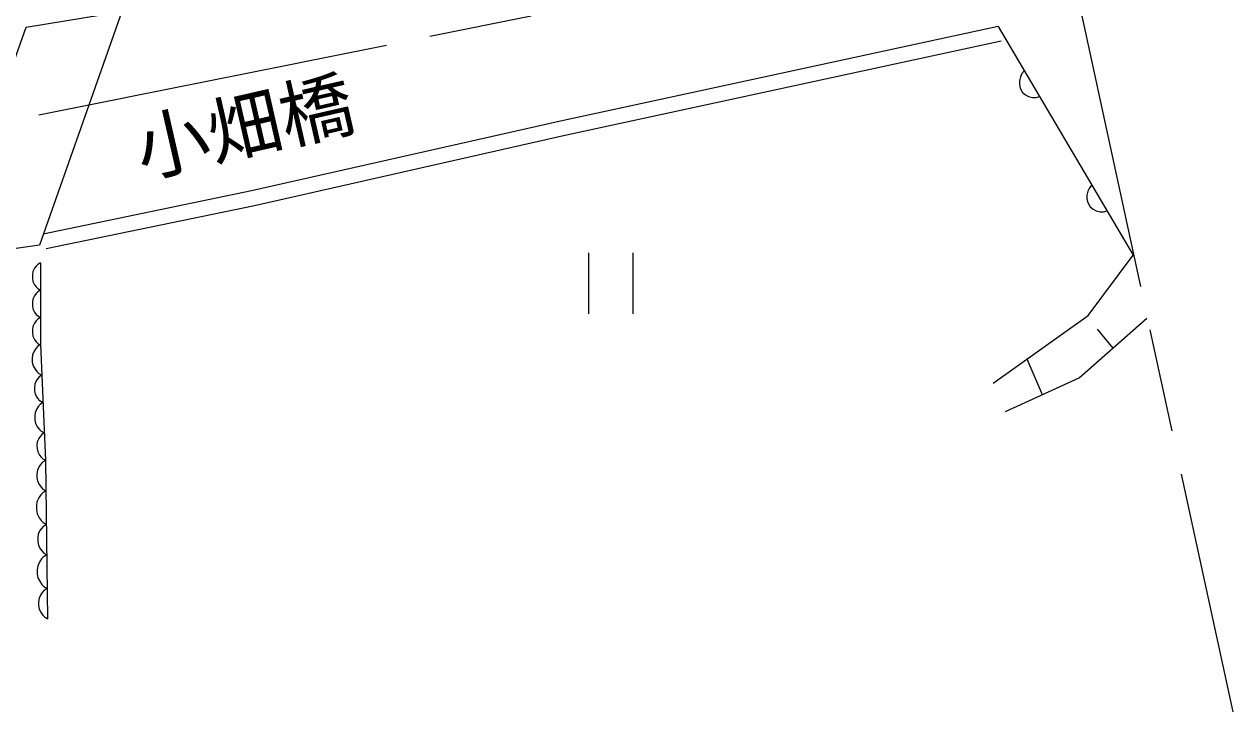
# Model space of a CAD drawing. Units: millimetres, scale not verified. Extents: x 40000 to 680000, y 20000 to 380000.
# Drawn here: x 529116 to 570028, y 266416 to 289678 of the extents above; entities that cross this region are included whole.
import ezdxf
from ezdxf.enums import TextEntityAlignment as Align

# ---------------------------------------------------------------- set-up
doc = ezdxf.new("R2010")
doc.units = ezdxf.units.MM
doc.header["$LTSCALE"] = 1000
doc.linetypes.add('CHAIN', pattern=[18.5, 12, -1.5, 3.5, -1.5])
for name, color, linetype, lineweight in [('M-BGD', 7, 'Continuous', 13), ('M-BMK', 2, 'CHAIN', 13), ('M-STR-HTXT', 7, 'Continuous', 13), ('M-STR-STR1', 1, 'Continuous', 13)]:
    doc.layers.add(name, color=color, linetype=linetype, lineweight=lineweight)
doc.styles.add('ＭＳ ゴシック', font='')
doc.styles.get('ＭＳ ゴシック').set_extended_font_data('MS Gothic')

msp = doc.modelspace()

# ---------------------------------------------------------------- linework, layer by layer
at = {"layer": 'M-BGD'}
for p, q in [((529185, 289581), (532420, 290107)), ((562089, 289604), (547268, 286402)), ((562089, 289604), (566659, 281864)), ((562191, 289099), (547375, 285899)), ((562971, 288109), (562890, 288009)), ((562836, 287903), (562802, 287761)), ((562802, 287761), (562803, 287641)), ((562803, 287641), (562831, 287514)), ((562890, 288009), (562836, 287903)), ((562831, 287514), (562914, 287373)), ((562914, 287373), (563011, 287289)), ((563011, 287289), (563114, 287233)), ((563114, 287233), (563251, 287199)), ((563368, 287200), (563491, 287229)), ((563251, 287199), (563368, 287200)), ((547268, 286402), (536807, 284043)), ((547375, 285899), (536910, 283539)), ((536807, 284043), (529764, 282579)), ((565121, 284033), (565087, 283891)), ((565175, 284139), (565121, 284033)), ((565256, 284239), (565175, 284139)), ((536910, 283539), (529863, 282074)), ((565087, 283891), (565088, 283771)), ((565088, 283771), (565116, 283644)), ((565116, 283644), (565199, 283504)), ((565199, 283504), (565296, 283419)), ((565296, 283419), (565399, 283363)), ((565399, 283363), (565536, 283329)), ((565536, 283329), (565653, 283330)), ((565653, 283330), (565776, 283359)), ((529631, 282200), (526388, 281732)), ((548213, 281941), (548213, 279881)), ((549732, 279881), (549732, 281941)), ((529522, 281494), (529468, 281420)), ((529576, 281549), (529522, 281494)), ((529666, 281605), (529576, 281549)), ((529666, 281605), (529666, 278837)), ((565132, 279825), (566659, 281864)), ((529414, 281308), (529396, 281197)), ((529396, 281197), (529396, 281086)), ((529396, 281086), (529414, 280975)), ((529468, 281420), (529414, 281308)), ((529414, 280975), (529468, 280863)), ((529468, 280863), (529522, 280789)), ((529522, 280789), (529576, 280734)), ((529576, 280734), (529666, 280678)), ((529666, 280678), (529576, 280622)), ((529414, 280381), (529396, 280270)), ((529396, 280270), (529396, 280159)), ((529468, 280493), (529414, 280381)), ((529522, 280567), (529468, 280493)), ((529576, 280622), (529522, 280567)), ((529396, 280159), (529414, 280048)), ((529414, 280048), (529468, 279936)), ((529468, 279936), (529522, 279862)), ((529522, 279862), (529576, 279807)), ((529414, 279454), (529396, 279343)), ((529468, 279565), (529414, 279454)), ((529522, 279640), (529468, 279565)), ((529576, 279695), (529522, 279640)), ((529576, 279807), (529666, 279751)), ((529666, 279751), (529576, 279695)), ((561912, 277532), (565132, 279825)), ((567122, 279718), (564839, 277713)), ((529396, 279343), (529396, 279232)), ((529396, 279232), (529414, 279120)), ((529414, 279120), (529468, 279009)), ((565981, 278715), (565446, 279363)), ((529455, 278621), (529401, 278495)), ((529511, 278706), (529455, 278621)), ((529468, 279009), (529522, 278935)), ((529569, 278771), (529511, 278706)), ((529522, 278935), (529576, 278879)), ((529666, 278837), (529569, 278771)), ((529576, 278879), (529666, 278824)), ((529666, 278837), (529840, 274919)), ((529401, 278495), (529386, 278370)), ((529386, 278370), (529392, 278247)), ((529392, 278247), (529417, 278124)), ((563581, 277139), (563062, 278350)), ((529417, 278124), (529483, 278004)), ((529483, 278004), (529546, 277924)), ((529546, 277924), (529609, 277865)), ((529609, 277865), (529711, 277808)), ((529711, 277808), (529624, 277748)), ((529473, 277500), (529460, 277388)), ((529460, 277388), (529465, 277277)), ((529522, 277614), (529473, 277500)), ((529573, 277690), (529522, 277614)), ((529624, 277748), (529573, 277690)), ((564839, 277713), (562322, 276566)), ((529465, 277277), (529488, 277167)), ((529488, 277167), (529547, 277058)), ((529547, 277058), (529604, 276987)), ((529604, 276987), (529660, 276934)), ((529542, 276666), (529488, 276540)), ((529598, 276751), (529542, 276666)), ((529656, 276816), (529598, 276751)), ((529753, 276882), (529656, 276816)), ((529660, 276934), (529753, 276882)), ((529488, 276540), (529473, 276415)), ((529473, 276415), (529479, 276292)), ((529479, 276292), (529504, 276169)), ((529504, 276169), (529570, 276049)), ((529570, 276049), (529633, 275969)), ((529633, 275969), (529696, 275910)), ((529711, 275793), (529660, 275735)), ((529696, 275910), (529798, 275853)), ((529798, 275853), (529711, 275793)), ((529560, 275545), (529547, 275433)), ((529547, 275433), (529552, 275322)), ((529609, 275659), (529560, 275545)), ((529660, 275735), (529609, 275659)), ((529552, 275322), (529575, 275212)), ((529575, 275212), (529634, 275103)), ((529634, 275103), (529691, 275031)), ((529691, 275031), (529747, 274978)), ((529747, 274978), (529840, 274927)), ((529564, 274586), (529546, 274462)), ((529623, 274710), (529564, 274586)), ((529682, 274794), (529623, 274710)), ((529741, 274856), (529682, 274794)), ((529840, 274919), (529741, 274856)), ((529840, 274919), (529910, 269564)), ((529546, 274462), (529548, 274338)), ((529548, 274338), (529569, 274215)), ((529569, 274215), (529631, 274092)), ((529679, 273751), (529615, 273659)), ((529631, 274092), (529692, 274011)), ((529744, 273820), (529679, 273751)), ((529692, 274011), (529753, 273950)), ((529853, 273889), (529744, 273820)), ((529753, 273950), (529853, 273889)), ((529550, 273523), (529530, 273386)), ((529530, 273386), (529532, 273250)), ((529615, 273659), (529550, 273523)), ((529532, 273250), (529556, 273115)), ((529556, 273115), (529623, 272980)), ((529623, 272980), (529690, 272890)), ((529690, 272890), (529757, 272823)), ((529651, 272547), (529593, 272423)), ((529710, 272631), (529651, 272547)), ((529769, 272693), (529710, 272631)), ((529757, 272823), (529868, 272756)), ((529868, 272756), (529769, 272693)), ((529593, 272423), (529574, 272299)), ((529574, 272299), (529576, 272175)), ((529576, 272175), (529597, 272052)), ((529597, 272052), (529659, 271929)), ((529659, 271929), (529720, 271848)), ((529773, 271657), (529707, 271588)), ((529720, 271848), (529781, 271787)), ((529882, 271726), (529773, 271657)), ((529781, 271787), (529882, 271726)), ((529578, 271360), (529558, 271223)), ((529643, 271497), (529578, 271360)), ((529707, 271588), (529643, 271497)), ((529558, 271223), (529560, 271087)), ((529560, 271087), (529584, 270952)), ((529584, 270952), (529652, 270817)), ((529652, 270817), (529719, 270727)), ((529738, 270468), (529679, 270384)), ((529719, 270727), (529785, 270660)), ((529797, 270530), (529738, 270468)), ((529785, 270660), (529896, 270593)), ((529896, 270593), (529797, 270530)), ((529621, 270260), (529602, 270136)), ((529602, 270136), (529604, 270013)), ((529679, 270384), (529621, 270260)), ((529604, 270013), (529626, 269889)), ((529626, 269889), (529687, 269766)), ((529687, 269766), (529748, 269685)), ((529748, 269685), (529809, 269624)), ((529809, 269624), (529910, 269563))]:
    msp.add_line(p, q, dxfattribs=at)
at = {"layer": 'M-BMK'}
for p, q in [((475199, 275690), (563157, 293344)), ((564356, 292536), (570028, 266416))]:
    msp.add_line(p, q, dxfattribs=at)
at = {"layer": 'M-STR-STR1'}
for p, q in [((532420, 290107), (529631, 282200)), ((526388, 281732), (529185, 289581))]:
    msp.add_line(p, q, dxfattribs=at)

# ---------------------------------------------------------------- texts
at = {"layer": 'M-STR-HTXT', "style": 'ＭＳ ゴシック'}
msp.add_text('小畑橋', height=1833, rotation=12.872, dxfattribs=at).set_placement((533232, 283956), align=Align.BOTTOM_LEFT)

doc.saveas('drawing.dxf')
